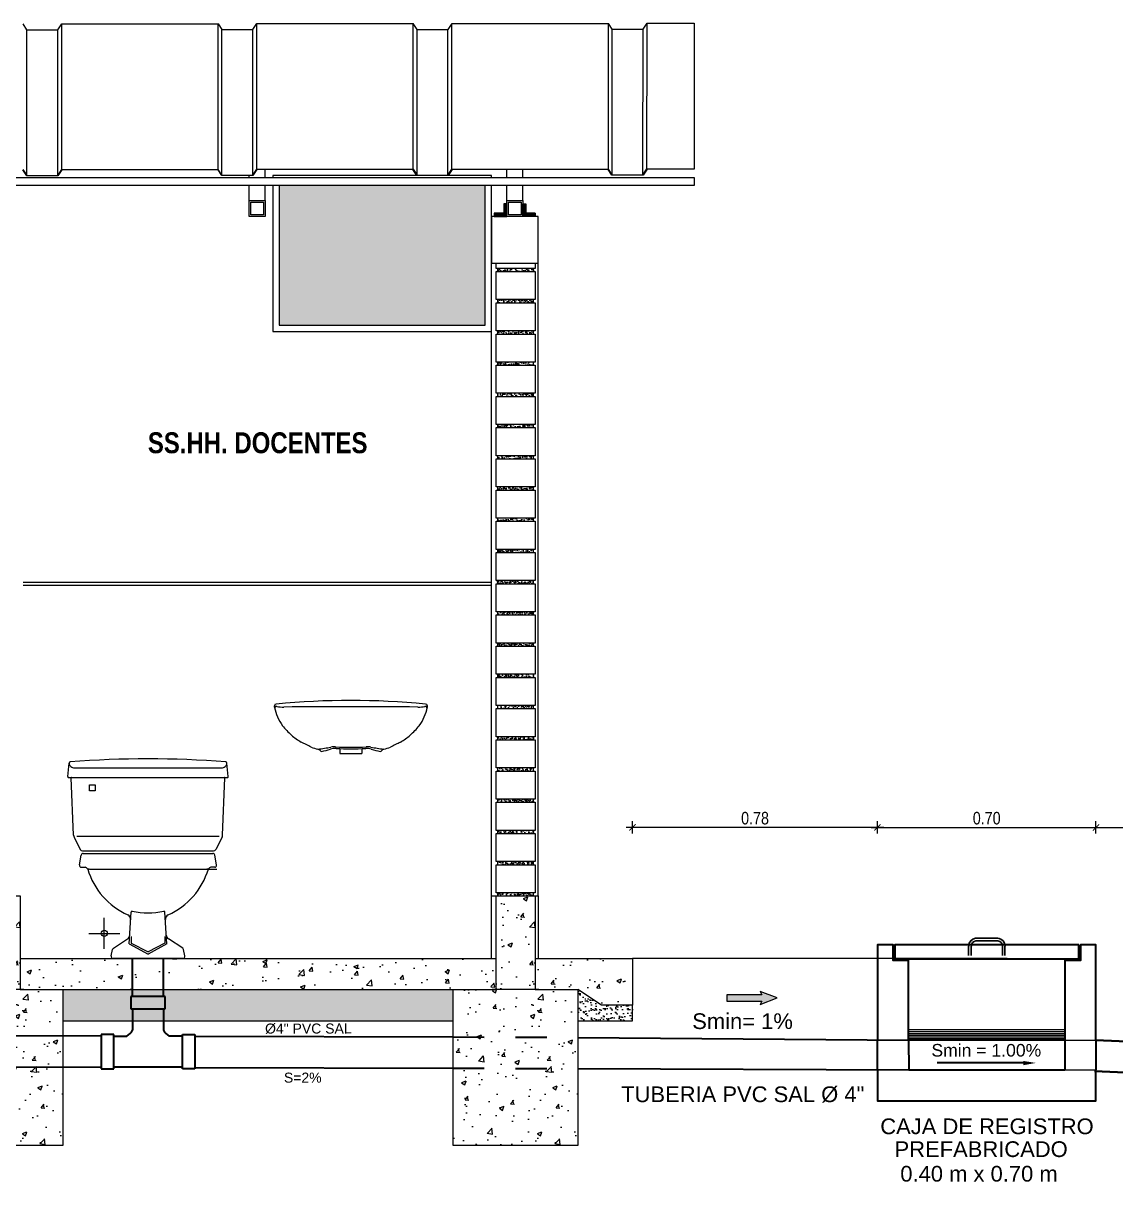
# Model space of a CAD drawing. Header units: metres. Extents: x 0 to 1843, y 1434 to 1492.
# Drawn here: x 1794.27 to 1797.77, y 1480.993 to 1484.705 of the extents above; entities that cross this region are included whole.
import ezdxf

# ---------------------------------------------------------------- set-up
doc = ezdxf.new("R2010")
doc.units = ezdxf.units.M
doc.header["$LTSCALE"] = 0.005
doc.linetypes.add('CONTINUA', pattern=[0])
doc.linetypes.add('TRAZO_Y_PUNTOX2', pattern=[50.8, 25.4, -12.7, 0, -12.7])
for name, color, linetype, lineweight in [('-Accesorios PVC', 88, 'Continuous', 20), ('-Acero techos', 252, 'Continuous', 13), ('-Achurado', 251, 'Continuous', 5), ('-Acotado', 251, 'Continuous', 5), ('-Corte', 7, 'Continuous', 35), ('-Ladrillo', 34, 'Continuous', 9), ('-Techo', 136, 'Continuous', 20), ('-Vista', 148, 'Continuous', 9), ('FIC-2ES_CONCRETO 210', 251, 'Continuous', 30), ('FIC-2ES_LINEA DESAGUE', 6, 'TRAZO_Y_PUNTOX2', 30), ('FIC-2ES_VEREDA', 253, 'Continuous', 5), ('sanitarios', 134, 'Continuous', 15), ('ventana', 152, 'Continuous', 20)]:
    doc.layers.add(name, color=color, linetype=linetype, lineweight=lineweight)
for name, color, linetype in [('A_50_CotasExter', 7, 'Continuous'), ('FIC-3IS_TEXTO', 7, 'Continuous'), ('PDF_Text', 7, 'Continuous')]:
    doc.layers.add(name, color=color, linetype=linetype)
doc.layers.add('PDF_Geometry', color=9, linetype='Continuous', true_color=0x808080)
doc.styles.add('-Arial Narrow', font='ARIALN.TTF')
doc.styles.add('ARIAL', font='arial.ttf')
doc.styles.add('PDF Arial-BoldMT', font='arial.ttf')
doc.dimstyles.new('Esc 1_20n', dxfattribs={"dimscale": 0.02, "dimtxt": 2, "dimasz": 1, "dimexe": 1, "dimexo": 1, "dimgap": 0.45, "dimtad": 1, "dimtoh": 1, "dimzin": 3, "dimdsep": 46, "dimtxsty": '-Arial Narrow', "dimblk": 'ARCHTICK', "dimcen": 1, "dimdle": 1, "dimclrd": 7, "dimclre": 7, "dimclrt": 7, "dimadec": 0, "dimazin": 0, "dimtfac": 1, "dimtix": 1, "dimtmove": 1, "dimatfit": 2, "dimldrblk": 'ARCHTICK', "dimfxl": 1, "dimfxlon": 1, "dimtolj": 2, "dimlwd": 5, "dimlwe": 5, "dimarcsym": 0})

# ---------------------------------------------------------------- blocks, each defined once
blk = doc.blocks.new('_ArchTick')
at = {"color": 0, "linetype": 'ByBlock', "const_width": 0.15}
blk.add_lwpolyline([(-0.5, -0.5), (0.5, 0.5)], dxfattribs=at)
blk = doc.blocks.new('*D220')
at = {"layer": 'A_50_CotasExter', "color": 7, "lineweight": 5, "ltscale": 0.005, "transparency": 16777216}
for p, q in [((1796.9868, 1482.1287), (1797.7269, 1482.1287)), ((1797.0068, 1482.1087), (1797.0068, 1482.1487)), ((1797.7069, 1482.1087), (1797.7069, 1482.1487))]:
    blk.add_line(p, q, dxfattribs=at)
at = {"layer": 'Defpoints', "color": 0, "ltscale": 0.005, "transparency": 16777216}
for p in [(1797.7069, 1482.1287), (1797.0068, 1481.7093), (1797.7069, 1481.6413)]:
    blk.add_point(p, dxfattribs=at)
at = {"layer": 'A_50_CotasExter', "color": 7, "lineweight": 5, "ltscale": 0.005, "transparency": 16777216, "xscale": 0.02, "yscale": 0.02, "zscale": 0.02, "rotation": 180}
blk.add_blockref('_ArchTick', (1797.0068, 1482.1287), dxfattribs=at)
at = {"layer": 'A_50_CotasExter', "color": 7, "lineweight": 5, "ltscale": 0.005, "transparency": 16777216, "xscale": 0.02, "yscale": 0.02, "zscale": 0.02}
blk.add_blockref('_ArchTick', (1797.7069, 1482.1287), dxfattribs=at)
at = {"layer": 'A_50_CotasExter', "color": 7, "ltscale": 0.005, "transparency": 16777216, "insert": (1797.3568, 1482.1581), "char_height": 0.04, "attachment_point": 5, "style": '-Arial Narrow'}
blk.add_mtext('\\A2;0.70', dxfattribs=at)
blk = doc.blocks.new('*D221')
at = {"layer": 'A_50_CotasExter', "color": 7, "lineweight": 5, "ltscale": 0.005, "transparency": 16777216}
for p, q in [((1797.6869, 1482.1287), (1798.5248, 1482.1287)), ((1797.7069, 1482.1087), (1797.7069, 1482.1487)), ((1798.5048, 1482.1087), (1798.5048, 1482.1487))]:
    blk.add_line(p, q, dxfattribs=at)
at = {"layer": 'Defpoints', "color": 0, "ltscale": 0.005, "transparency": 16777216}
for p in [(1798.5048, 1482.1287), (1797.7069, 1481.6413), (1798.5048, 1481.5395)]:
    blk.add_point(p, dxfattribs=at)
at = {"layer": 'A_50_CotasExter', "color": 7, "lineweight": 5, "ltscale": 0.005, "transparency": 16777216, "xscale": 0.02, "yscale": 0.02, "zscale": 0.02, "rotation": 180}
blk.add_blockref('_ArchTick', (1797.7069, 1482.1287), dxfattribs=at)
at = {"layer": 'A_50_CotasExter', "color": 7, "lineweight": 5, "ltscale": 0.005, "transparency": 16777216, "xscale": 0.02, "yscale": 0.02, "zscale": 0.02}
blk.add_blockref('_ArchTick', (1798.5048, 1482.1287), dxfattribs=at)
at = {"layer": 'A_50_CotasExter', "color": 7, "ltscale": 0.005, "transparency": 16777216, "insert": (1798.1058, 1482.1581), "char_height": 0.04, "attachment_point": 5, "style": '-Arial Narrow'}
blk.add_mtext('\\A2;0.80', dxfattribs=at)
blk = doc.blocks.new('Ladrillo de Canto')
at = {"layer": '-Achurado', "ltscale": 0.009}
h = blk.add_hatch(dxfattribs=at)
h.set_pattern_fill('AR-CONC', color=256, scale=0.0001)
h.paths.add_polyline_path([(0.0575, 0.01), (-0.0575, 0.01), (-0.0575, 0), (0.0575, 0)])
at = {"layer": '-Ladrillo', "lineweight": 5}
for p, q in [((-0.0625, 0.1), (0.0625, 0.1)), ((-0.0625, 0.01), (-0.0625, 0.1)), ((0.0625, 0.1), (0.0625, 0.01)), ((0.0625, 0.01), (-0.0625, 0.01))]:
    blk.add_line(p, q, dxfattribs=at)
blk.add_lwpolyline([(0.0575, 0.01), (-0.0575, 0.01), (-0.0575, 0), (0.0575, 0)], close=True, dxfattribs=at)
blk = doc.blocks.new('*U227')
at = {"layer": '-Acotado', "xscale": -1}
blk.add_blockref('Ladrillo de Canto', (0, -0.05), dxfattribs=at)
blk = doc.blocks.new('*U228')
at = {"layer": '-Acotado', "color": 0, "linetype": 'ByBlock', "lineweight": -2, "transparency": 16777216}
for p in [(0, 1.9), (0, 1.8)]:
    blk.add_blockref('*U227', p, dxfattribs=at)
at = {"layer": '-Acotado', "color": 0, "linetype": 'ByBlock', "lineweight": -2}
for p in [(0, 1.7), (0, 1.6), (0, 1.5), (0, 1.4), (0, 1.3), (0, 1.2), (0, 1.1), (0, 1), (0, 0.9), (0, 0.8), (0, 0.7), (0, 0.6), (0, 0.5), (0, 0.4), (0, 0.3), (0, 0.2), (0, 0.1), (0, 0)]:
    blk.add_blockref('*U227', p, dxfattribs=at)
blk = doc.blocks.new('*D277')
at = {"layer": 'A_50_CotasExter', "color": 7, "lineweight": 5, "ltscale": 0.005, "transparency": 16777216}
for p, q in [((1797.0268, 1482.1287), (1796.2021, 1482.1287)), ((1796.2221, 1482.1087), (1796.2221, 1482.1487)), ((1797.0068, 1482.1087), (1797.0068, 1482.1487))]:
    blk.add_line(p, q, dxfattribs=at)
at = {"layer": 'Defpoints', "color": 0, "ltscale": 0.005, "transparency": 16777216}
for p in [(1796.2221, 1482.1287), (1796.2221, 1481.7093), (1797.0068, 1481.7093)]:
    blk.add_point(p, dxfattribs=at)
at = {"layer": 'A_50_CotasExter', "color": 7, "lineweight": 5, "ltscale": 0.005, "transparency": 16777216, "xscale": 0.02, "yscale": 0.02, "zscale": 0.02, "rotation": 180}
blk.add_blockref('_ArchTick', (1796.2221, 1482.1287), dxfattribs=at)
at = {"layer": 'A_50_CotasExter', "color": 7, "lineweight": 5, "ltscale": 0.005, "transparency": 16777216, "xscale": 0.02, "yscale": 0.02, "zscale": 0.02}
blk.add_blockref('_ArchTick', (1797.0068, 1482.1287), dxfattribs=at)
at = {"layer": 'A_50_CotasExter', "color": 7, "ltscale": 0.005, "transparency": 16777216, "insert": (1796.6145, 1482.1581), "char_height": 0.04, "attachment_point": 5, "style": '-Arial Narrow'}
blk.add_mtext('\\A2;0.78', dxfattribs=at)

msp = doc.modelspace()

# ---------------------------------------------------------------- hatches: boundary and pattern name
at = {"layer": '-Accesorios PVC', "lineweight": 5}
h = msp.add_hatch(color=256, dxfattribs=at)
h.dxf.hatch_style = 1
h.paths.add_polyline_path([(1795.81917, 1484.08588), (1795.81917, 1484.12588), (1795.80917, 1484.12588), (1795.80917, 1484.09588), (1795.77917, 1484.09588), (1795.77917, 1484.08588)])
h = msp.add_hatch(color=256, dxfattribs=at)
h.dxf.hatch_style = 1
h.paths.add_polyline_path([(1795.87007, 1484.08588), (1795.87007, 1484.12588), (1795.88007, 1484.12588), (1795.88007, 1484.09588), (1795.91007, 1484.09588), (1795.91007, 1484.08588)])
at = {"layer": '-Acero techos', "lineweight": 5, "true_color": 0xadddf7}
h = msp.add_hatch(dxfattribs=at)
h.set_pattern_fill('AR-CONC', color=141, scale=0.0001)
h.set_pattern_definition([(50, (1688.003642, 1433.922426), (0.0182184669, -0.0015939086), [0.001905, -0.020955]), (355, (1688.003642, 1433.922426), (-0.003524342, 0.0191056845), [0.001524, -0.0167640584]), (100.451445, (1688.00516, 1433.922293), (0.0146941247, 0.0175117752), [0.001619001, -0.0178090245]), (46.1842, (1688.003642, 1433.927506), (0.027107904, -0.004204233), [0.0028575, -0.0314325]), (96.635558, (1688.0059, 1433.927155), (0.0237404134, 0.0247426125), [0.002428502, -0.026713561]), (351.18415, (1688.003642, 1433.927506), (0.0237404134, 0.0247426125), [0.002285997, -0.025145973]), (21, (1688.006182, 1433.926236), (0.0151614391, -0.0102265198), [0.001905, -0.020955]), (326, (1688.006182, 1433.926236), (0.0061802028, 0.0184187966), [0.001524, -0.016764]), (71.451445, (1688.007445, 1433.925384), (0.021341642, 0.008192277), [0.001619001, -0.0178089938]), (37.5, (1688.003642, 1433.922426), (0.00030886033, 0.0084555039), [0, -0.0165608, 0, -0.017018, 0, -0.0168275]), (7.5, (1688.003642, 1433.922426), (0.00668196625, 0.0100180575), [0, -0.0097028, 0, -0.0161798, 0, -0.0064135]), (327.5, (1687.9979776, 1433.922426), (0.0135590595, -0.0005728744), [0, -0.00635, 0, -0.019812, 0, -0.026289]), (317.5, (1687.995438, 1433.922426), (0.0148129181, 0.0025426491), [0, -0.008255, 0, -0.0131572, 0, -0.018669])])
h.paths.add_polyline_path([(1795.74962, 1483.73718), (1795.74962, 1484.18532), (1795.08962, 1484.18532), (1795.08962, 1483.73718)])
h.paths.add_polyline_path([(1793.43963, 1484.18532), (1793.43963, 1483.73718), (1794.09963, 1483.73718), (1794.09963, 1484.18532)])
h.paths.add_polyline_path([(1791.78962, 1484.18532), (1791.78962, 1483.73718), (1792.44962, 1483.73718), (1792.44962, 1484.18532)])
at = {"layer": '-Acero techos', "ltscale": 0.005, "true_color": 0x105689}
h = msp.add_hatch(color=146, dxfattribs=at)
h.dxf.hatch_style = 1
h.paths.add_polyline_path([(1796.63664, 1481.57235), (1796.52438, 1481.57235), (1796.52438, 1481.59247), (1796.63664, 1481.59247), (1796.63135, 1481.60306), (1796.68536, 1481.58294), (1796.63135, 1481.56176)])
at = {"layer": '-Achurado', "lineweight": 5, "ltscale": 0.009}
h = msp.add_hatch(dxfattribs=at)
h.set_pattern_fill('AR-CONC', color=256, scale=0.0001)
h.set_pattern_definition([(50, (1795.84712, 1483.909298), (0.0182185, -0.001594), [0.001905, -0.020955]), (355, (1795.84712, 1483.909298), (-0.0035243, 0.0191057), [0.001524, -0.016764]), (100.45, (1795.848638, 1483.909165), (0.014694, 0.017512), [0.001619, -0.017809]), (46.184, (1795.84712, 1483.914378), (0.027108, -0.004204), [0.0028575, -0.0314325]), (96.636, (1795.849379, 1483.914027), (0.02374, 0.024743), [0.0024285, -0.0267136]), (351.184, (1795.84712, 1483.914378), (0.02374, 0.024743), [0.002286, -0.025146]), (21, (1795.84966, 1483.913108), (0.0151614, -0.0102265), [0.001905, -0.020955]), (326, (1795.84966, 1483.913108), (0.00618, 0.018419), [0.001524, -0.016764]), (71.45, (1795.850923, 1483.912255), (0.0213416, 0.0081923), [0.001619, -0.017809]), (37.5, (1795.8471196, 1483.9092977), (0.00030886, 0.0084555), [0, -0.0165608, 0, -0.017018, 0, -0.0168275]), (7.5, (1795.84712, 1483.909298), (0.006682, 0.010018), [0, -0.0097028, 0, -0.0161798, 0, -0.0064135]), (327.5, (1795.8414554, 1483.9092977), (0.01355906, -0.0005729), [0, -0.00635, 0, -0.019812, 0, -0.026289]), (317.5, (1795.838915, 1483.909298), (0.014813, 0.0025426), [0, -0.008255, 0, -0.0131572, 0, -0.018669])])
h.paths.add_polyline_path([(1795.90462, 1483.9193), (1795.78962, 1483.9193), (1795.78962, 1483.9093), (1795.90462, 1483.9093)])
at = {"layer": '-Achurado', "lineweight": 5}
h = msp.add_hatch(dxfattribs=at)
h.set_pattern_fill('AR-SAND', color=256, scale=0.0005)
h.set_pattern_definition([(37.5, (1670.445897, 1413.18279), (-0.0008000156, 0.024470662), [0, -0.019304, 0, -0.02159, 0, -0.0206375]), (7.5, (1670.445897, 1413.18279), (0.022476164, 0.035841255), [0, -0.010414, 0, -0.017399, 0, -0.0066675]), (327.5, (1670.430276, 1413.18279), (0.0395496185, 7.18592e-05), [0, -0.00635, 0, -0.02286, 0, -0.029845]), (317.5, (1670.430276, 1413.18279), (0.038177823, 0.011146466), [0, -0.003175, 0, -0.014986, 0, -0.017145])])
h.paths.add_polyline_path([(1795.64712, 1481.5093), (1795.64712, 1481.6093), (1794.39712, 1481.6093), (1794.39712, 1481.5093)])
h = msp.add_hatch(dxfattribs=at)
h.set_pattern_fill('AR-SAND', color=256, scale=0.0005)
h.set_pattern_definition([(37.5, (1665.482787, 1413.18279), (-0.0008000156, 0.024470662), [0, -0.019304, 0, -0.02159, 0, -0.0206375]), (7.5, (1665.482787, 1413.18279), (0.022476164, 0.035841255), [0, -0.010414, 0, -0.017399, 0, -0.0066675]), (327.5, (1665.467166, 1413.18279), (0.0395496185, 7.18592e-05), [0, -0.00635, 0, -0.02286, 0, -0.029845]), (317.5, (1665.467166, 1413.18279), (0.038177823, 0.011146466), [0, -0.003175, 0, -0.014986, 0, -0.017145])])
h.paths.add_polyline_path([(1796.04712, 1481.5093), (1796.04712, 1481.6093), (1796.12212, 1481.5593), (1796.22212, 1481.5593), (1796.22212, 1481.5093)])
at = {"lineweight": 5, "true_color": 0x636466}
h = msp.add_hatch(dxfattribs=at)
h.set_pattern_fill('AR-CONC', color=251, scale=0.0008)
h.set_pattern_definition([(50, (546.30579, 982.43704), (0.145747735, -0.012751268), [0.01524, -0.16764]), (355, (546.3058, 982.43704), (-0.028194737, 0.152845476), [0.012192, -0.134112467]), (100.451445, (546.31794, 982.43598), (0.117552998, 0.140094202), [0.012952007, -0.142472196]), (46.1842, (546.3058, 982.47768), (0.216863233, -0.033633862), [0.02286, -0.25146]), (96.635558, (546.32387, 982.47488), (0.189923307, 0.1979409), [0.01942802, -0.213708487]), (351.184151, (546.3058, 982.47768), (0.189923307, 0.1979409), [0.018287974, -0.201167786]), (21, (546.32611, 982.46752), (0.121291513, -0.081812159), [0.01524, -0.16764]), (326, (546.32611, 982.46752), (0.049441623, 0.147350373), [0.012192, -0.134112]), (71.451445, (546.33622, 982.4607), (0.170733135, 0.065538215), [0.012952007, -0.14247195]), (37.5, (546.305793, 982.43704), (0.0024708826, 0.067644031), [0, -0.1324864, 0, -0.136144, 0, -0.13462]), (7.5, (546.30579, 982.43704), (0.05345573, 0.08014446), [0, -0.0776224, 0, -0.1294384, 0, -0.051308]), (327.5, (546.26048, 982.43704), (0.1084724761, -0.0045829952), [0, -0.0508, 0, -0.158496, 0, -0.210312]), (317.5, (546.24016, 982.43704), (0.118503345, 0.020341193), [0, -0.06604, 0, -0.1052576, 0, -0.149352])])
h.paths.add_polyline_path([(1794.25963, 1481.9093), (1794.25963, 1481.6093), (1794.39593, 1481.6093), (1794.39593, 1481.1093), (1793.99712, 1481.1093), (1793.99712, 1481.6093), (1794.13463, 1481.6093), (1794.13463, 1481.9093)])
h = msp.add_hatch(dxfattribs=at)
h.set_pattern_fill('AR-CONC', color=251, scale=0.0008)
h.set_pattern_definition([(50, (547.95579, 982.43704), (0.145747735, -0.012751268), [0.01524, -0.16764]), (355, (547.95579, 982.43704), (-0.028194737, 0.152845476), [0.012192, -0.134112467]), (100.451445, (547.96793, 982.43598), (0.117552998, 0.140094202), [0.012952007, -0.142472196]), (46.1842, (547.95579, 982.47768), (0.216863233, -0.033633862), [0.02286, -0.25146]), (96.635558, (547.97386, 982.47488), (0.189923307, 0.1979409), [0.01942802, -0.213708487]), (351.184151, (547.95579, 982.47768), (0.189923307, 0.1979409), [0.018287974, -0.201167786]), (21, (547.97611, 982.46752), (0.121291513, -0.081812159), [0.01524, -0.16764]), (326, (547.9761, 982.46752), (0.049441623, 0.147350373), [0.012192, -0.134112]), (71.451445, (547.98621, 982.4607), (0.170733135, 0.065538215), [0.012952007, -0.14247195]), (37.5, (547.955786, 982.43704), (0.0024708826, 0.067644031), [0, -0.1324864, 0, -0.136144, 0, -0.13462]), (7.5, (547.955786, 982.43704), (0.05345573, 0.08014446), [0, -0.0776224, 0, -0.1294384, 0, -0.051308]), (327.5, (547.91047, 982.43704), (0.1084724761, -0.0045829952), [0, -0.0508, 0, -0.158496, 0, -0.210312]), (317.5, (547.89015, 982.43704), (0.118503345, 0.020341193), [0, -0.06604, 0, -0.1052576, 0, -0.149352])])
h.paths.add_polyline_path([(1795.90962, 1481.9093), (1795.90962, 1481.6093), (1796.04593, 1481.6093), (1796.04593, 1481.1093), (1795.64712, 1481.1093), (1795.64712, 1481.6093), (1795.78462, 1481.6093), (1795.78462, 1481.9093)])
h = msp.add_hatch(dxfattribs=at)
h.set_pattern_fill('AR-CONC', color=251, scale=0.0008)
h.set_pattern_definition([(50, (1670.4459, 1413.18279), (0.14574774, -0.01275127), [0.01524, -0.16764]), (355, (1670.4459, 1413.18279), (-0.02819474, 0.15284548), [0.012192, -0.13411247]), (100.45144, (1670.45804, 1413.18173), (0.117553, 0.1400942), [0.012952, -0.1424722]), (46.1842, (1670.4459, 1413.22343), (0.21686323, -0.03363386), [0.02286, -0.25146]), (96.63556, (1670.46397, 1413.22063), (0.1899233, 0.1979409), [0.01942802, -0.2137085]), (351.18415, (1670.4459, 1413.22343), (0.1899233, 0.1979409), [0.01828797, -0.2011678]), (21, (1670.46622, 1413.21327), (0.12129151, -0.08181216), [0.01524, -0.16764]), (326, (1670.46622, 1413.21327), (0.04944162, 0.14735037), [0.012192, -0.134112]), (71.45144, (1670.47632, 1413.20645), (0.17073314, 0.06553822), [0.012952, -0.14247195]), (37.5, (1670.445897, 1413.18279), (0.002470883, 0.067644031), [0, -0.1324864, 0, -0.136144, 0, -0.13462]), (7.5, (1670.4459, 1413.18279), (0.05345573, 0.08014446), [0, -0.0776224, 0, -0.1294384, 0, -0.051308]), (327.5, (1670.400584, 1413.18279), (0.108472476, -0.004582995), [0, -0.0508, 0, -0.158496, 0, -0.210312]), (317.5, (1670.38026, 1413.18279), (0.118503345, 0.02034119), [0, -0.06604, 0, -0.1052576, 0, -0.149352])])
h.paths.add_polyline_path([(1795.78462, 1481.6093), (1795.78462, 1481.7093), (1794.25963, 1481.7093), (1794.25963, 1481.6093)])
h = msp.add_hatch(dxfattribs=at)
h.set_pattern_fill('AR-CONC', color=251, scale=0.0008)
h.set_pattern_definition([(50, (580.33433, 986.01523), (0.145747735, -0.012751268), [0.01524, -0.16764]), (355, (580.33433, 986.01523), (-0.028194737, 0.152845476), [0.012192, -0.134112467]), (100.451445, (580.34647, 986.01416), (0.117552998, 0.140094202), [0.012952007, -0.142472196]), (46.1842, (580.33433, 986.05587), (0.216863233, -0.033633862), [0.02286, -0.25146]), (96.635558, (580.3524, 986.05306), (0.189923307, 0.1979409), [0.01942802, -0.213708487]), (351.184151, (580.33433, 986.05587), (0.189923307, 0.1979409), [0.018287974, -0.201167786]), (21, (580.35465, 986.0457), (0.121291513, -0.081812159), [0.01524, -0.16764]), (326, (580.35465, 986.0457), (0.049441623, 0.147350373), [0.012192, -0.134112]), (71.451445, (580.36476, 986.03889), (0.170733135, 0.065538215), [0.012952007, -0.14247195]), (37.5, (580.33433, 986.015225), (0.0024708826, 0.067644031), [0, -0.1324864, 0, -0.136144, 0, -0.13462]), (7.5, (580.33433, 986.015225), (0.05345573, 0.08014446), [0, -0.0776224, 0, -0.1294384, 0, -0.051308]), (327.5, (580.289016, 986.015225), (0.1084724761, -0.0045829952), [0, -0.0508, 0, -0.158496, 0, -0.210312]), (317.5, (580.2687, 986.015225), (0.118503345, 0.020341193), [0, -0.06604, 0, -0.1052576, 0, -0.149352])])
h.paths.add_polyline_path([(1795.90962, 1481.7093), (1796.22212, 1481.7093), (1796.22212, 1481.5593), (1796.12212, 1481.5593), (1796.04712, 1481.6093), (1795.90962, 1481.6093)])

# ---------------------------------------------------------------- linework, layer by layer
at = {"layer": '-Accesorios PVC', "lineweight": 5}
for p, q in [((1795.77917, 1484.09588), (1795.80917, 1484.09588)), ((1795.91007, 1484.09588), (1795.88007, 1484.09588))]:
    msp.add_line(p, q, dxfattribs=at)
at = {"layer": '-Acero techos', "color": 146, "lineweight": 5, "ltscale": 0.009, "true_color": 0x105689}
for p, q in [((1795.04507, 1484.21072), (1795.04507, 1484.23645)), ((1795.81917, 1484.21072), (1795.81917, 1484.23607)), ((1795.87007, 1484.21072), (1795.87007, 1484.23605)), ((1794.99417, 1484.21072), (1794.99417, 1484.21747)), ((1794.99417, 1484.13668), (1794.99417, 1484.18532)), ((1795.04507, 1484.13668), (1795.04507, 1484.18532)), ((1795.81917, 1484.13668), (1795.81917, 1484.18532)), ((1795.87007, 1484.13668), (1795.87007, 1484.18532))]:
    msp.add_line(p, q, dxfattribs=at)
for points in [[(1790.31963, 1484.21072), (1796.41961, 1484.21072), (1796.41961, 1484.18532), (1790.31963, 1484.18532)], [(1794.99917, 1484.09088), (1794.99917, 1484.13168), (1795.04007, 1484.13168), (1795.04007, 1484.09088)], [(1795.82417, 1484.09088), (1795.82417, 1484.13168), (1795.86507, 1484.13168), (1795.86507, 1484.09088)]]:
    msp.add_lwpolyline(points, close=True, dxfattribs=at)
for points in [[(1795.04507, 1484.08588), (1794.99417, 1484.08588), (1794.99417, 1484.13668), (1795.04507, 1484.13668), (1795.04507, 1484.08588)], [(1795.87007, 1484.08588), (1795.81917, 1484.08588), (1795.81917, 1484.13668), (1795.87007, 1484.13668), (1795.87007, 1484.08588)]]:
    msp.add_lwpolyline(points, dxfattribs=at)
at = {"layer": '-Acero techos', "color": 148, "ltscale": 0.005, "true_color": 0x09314e}
msp.add_lwpolyline([(1796.63664, 1481.57235), (1796.63135, 1481.56176), (1796.68536, 1481.58294), (1796.63135, 1481.60306), (1796.63664, 1481.59247), (1796.52438, 1481.59247), (1796.52438, 1481.57235)], close=True, dxfattribs=at)
at = {"layer": '-Achurado', "lineweight": 5}
msp.add_line((1794.39712, 1481.5093), (1795.64712, 1481.5093), dxfattribs=at)
msp.add_lwpolyline([(1796.04712, 1481.5093), (1796.22212, 1481.5093), (1796.22212, 1481.5593)], dxfattribs=at)
at = {"layer": '-Acotado', "lineweight": 5}
for points in [[(1795.81917, 1484.08588), (1795.81917, 1484.12588), (1795.80917, 1484.12588), (1795.80917, 1484.09588), (1795.77917, 1484.09588), (1795.77917, 1484.08588), (1795.81917, 1484.08588)], [(1795.87007, 1484.08588), (1795.87007, 1484.12588), (1795.88007, 1484.12588), (1795.88007, 1484.09588), (1795.91007, 1484.09588), (1795.91007, 1484.08588), (1795.87007, 1484.08588)]]:
    msp.add_lwpolyline(points, dxfattribs=at)
at = {"layer": '-Corte', "lineweight": 5, "ltscale": 0.009}
for p, q in [((1794.25963, 1481.7093), (1795.78462, 1481.7093)), ((1794.27212, 1481.6093), (1794.12212, 1481.6093)), ((1794.39712, 1481.6093), (1795.64712, 1481.6093)), ((1795.92212, 1481.6093), (1795.77212, 1481.6093))]:
    msp.add_line(p, q, dxfattribs=at)
for points in [[(1794.39712, 1481.1093), (1793.99712, 1481.1093), (1793.99712, 1481.6093), (1794.13463, 1481.6093), (1794.13463, 1481.9093), (1794.25963, 1481.9093), (1794.25963, 1481.6093), (1794.39712, 1481.6093), (1794.39712, 1481.1093)], [(1796.04712, 1481.1093), (1795.64712, 1481.1093), (1795.64712, 1481.6093), (1795.78462, 1481.6093), (1795.78462, 1481.9093), (1795.90962, 1481.9093), (1795.90962, 1481.6093), (1796.04712, 1481.6093), (1796.04712, 1481.1093)], [(1795.90962, 1481.7093), (1796.22212, 1481.7093), (1796.22212, 1481.5593), (1796.12212, 1481.5593), (1796.04712, 1481.6093)]]:
    msp.add_lwpolyline(points, dxfattribs=at)
at = {"layer": '-Ladrillo', "lineweight": 5}
msp.add_lwpolyline([(1795.90962, 1483.93588), (1795.90962, 1483.9193), (1795.78462, 1483.9193), (1795.78462, 1483.93588)], dxfattribs=at)
msp.add_lwpolyline([(1795.90462, 1483.9193), (1795.78962, 1483.9193), (1795.78962, 1483.9093), (1795.90462, 1483.9093)], close=True, dxfattribs=at)
at = {"layer": '-Techo', "lineweight": 5}
for p, q in [((1794.28187, 1484.68415), (1794.26909, 1484.70316)), ((1794.28139, 1484.21741), (1794.28161, 1484.68453)), ((1794.28187, 1484.68415), (1794.3808, 1484.68411)), ((1794.38032, 1484.21736), (1794.38055, 1484.68411)), ((1794.3808, 1484.68411), (1794.3936, 1484.7031)), ((1794.39312, 1484.23636), (1794.39335, 1484.70272)), ((1794.3936, 1484.7031), (1794.89508, 1484.70286)), ((1794.8946, 1484.23612), (1794.89482, 1484.70286)), ((1794.90691, 1484.68526), (1794.89508, 1484.70286)), ((1794.90643, 1484.21851), (1794.90666, 1484.68563)), ((1794.90691, 1484.68526), (1795.00585, 1484.68521)), ((1795.00537, 1484.21847), (1795.00559, 1484.68521)), ((1795.00585, 1484.68521), (1795.01865, 1484.7042)), ((1795.01817, 1484.23746), (1795.01839, 1484.70382)), ((1795.01865, 1484.7042), (1795.51918, 1484.70396)), ((1795.5187, 1484.23722), (1795.51892, 1484.70396)), ((1795.53196, 1484.68496), (1795.51918, 1484.70396)), ((1795.53148, 1484.21821), (1795.5317, 1484.68533)), ((1795.53196, 1484.68496), (1795.63089, 1484.68491)), ((1795.63041, 1484.21817), (1795.63064, 1484.68491)), ((1795.63089, 1484.68491), (1795.64369, 1484.7039)), ((1795.64321, 1484.23716), (1795.64344, 1484.70352)), ((1795.64369, 1484.7039), (1796.14517, 1484.70366)), ((1796.14469, 1484.23692), (1796.14491, 1484.70366)), ((1796.157, 1484.68606), (1796.14517, 1484.70366)), ((1796.15652, 1484.21932), (1796.15675, 1484.68644)), ((1796.157, 1484.68606), (1796.25594, 1484.68601)), ((1796.25546, 1484.21927), (1796.25568, 1484.68601)), ((1796.25594, 1484.68601), (1796.26874, 1484.705)), ((1796.26826, 1484.23826), (1796.26848, 1484.70463)), ((1796.26874, 1484.705), (1796.41961, 1484.70493)), ((1796.41961, 1484.70493), (1796.41961, 1484.23719)), ((1794.28086, 1484.21641), (1794.26808, 1484.23542)), ((1794.26861, 1484.23642), (1794.28139, 1484.21741)), ((1794.38032, 1484.21736), (1794.39312, 1484.23636)), ((1794.39365, 1484.23536), (1794.38086, 1484.21636)), ((1794.39312, 1484.23636), (1794.8946, 1484.23612)), ((1794.89407, 1484.23512), (1794.39365, 1484.23536)), ((1794.9059, 1484.21751), (1794.89407, 1484.23512)), ((1794.90643, 1484.21851), (1794.8946, 1484.23612)), ((1795.00537, 1484.21847), (1795.01817, 1484.23746)), ((1795.0187, 1484.23646), (1795.0059, 1484.21747)), ((1795.01817, 1484.23746), (1795.5187, 1484.23722)), ((1795.51817, 1484.23622), (1795.0187, 1484.23646)), ((1795.53095, 1484.21721), (1795.51817, 1484.23622)), ((1795.5187, 1484.23722), (1795.53148, 1484.21821)), ((1795.63041, 1484.21817), (1795.64321, 1484.23716)), ((1795.64374, 1484.23616), (1795.63095, 1484.21716)), ((1795.64321, 1484.23716), (1796.14469, 1484.23692)), ((1796.14416, 1484.23592), (1795.64374, 1484.23616)), ((1796.15599, 1484.21832), (1796.14416, 1484.23592)), ((1796.15652, 1484.21932), (1796.14469, 1484.23692)), ((1796.25546, 1484.21927), (1796.26826, 1484.23826)), ((1796.26879, 1484.23726), (1796.25599, 1484.21827)), ((1796.26826, 1484.23826), (1796.41961, 1484.23819)), ((1796.41961, 1484.23719), (1796.26879, 1484.23726)), ((1794.38086, 1484.21636), (1794.28086, 1484.21641)), ((1794.28139, 1484.21741), (1794.38032, 1484.21736)), ((1795.0059, 1484.21747), (1794.9059, 1484.21751)), ((1794.90643, 1484.21851), (1795.00537, 1484.21847)), ((1795.63095, 1484.21716), (1795.53095, 1484.21721)), ((1795.53148, 1484.21821), (1795.63041, 1484.21817)), ((1796.25599, 1484.21827), (1796.15599, 1484.21832)), ((1796.15652, 1484.21932), (1796.25546, 1484.21927))]:
    msp.add_line(p, q, dxfattribs=at)
at = {"layer": '-Vista', "lineweight": 5}
for p, q in [((1795.91962, 1481.9093), (1795.91962, 1483.93588)), ((1795.76962, 1481.9093), (1795.76962, 1483.71718))]:
    msp.add_line(p, q, dxfattribs=at)
for points in [[(1795.76962, 1481.7093), (1795.76962, 1481.9093), (1795.78462, 1481.9093)], [(1795.90962, 1481.9093), (1795.91962, 1481.9093), (1795.91962, 1481.7093)]]:
    msp.add_lwpolyline(points, dxfattribs=at)
at = {"lineweight": 5}
for p, q in [((1794.26963, 1482.9143), (1795.76962, 1482.9143)), ((1794.26963, 1482.9043), (1795.76962, 1482.9043))]:
    msp.add_line(p, q, dxfattribs=at)
at = {"layer": 'FIC-2ES_CONCRETO 210', "lineweight": 5, "ltscale": 0.025}
msp.add_lwpolyline([(1795.76962, 1483.93588), (1795.91962, 1483.93588), (1795.91962, 1484.08588), (1795.76962, 1484.08588)], close=True, dxfattribs=at)
at = {"layer": 'FIC-2ES_LINEA DESAGUE', "color": 175, "linetype": 'CONTINUA', "lineweight": 30, "ltscale": 0.5, "true_color": 0x4554a5}
for p, q in [((1794.72474, 1481.5871), (1794.6145, 1481.5871)), ((1794.6145, 1481.5871), (1794.6145, 1481.54742)), ((1794.72474, 1481.54742), (1794.72474, 1481.5871)), ((1794.61962, 1481.54742), (1794.61962, 1481.48742)), ((1794.61962, 1481.54742), (1794.61962, 1481.47872)), ((1794.71962, 1481.54742), (1794.71962, 1481.47872)), ((1794.71962, 1481.54742), (1794.71962, 1481.48742)), ((1794.51994, 1481.46554), (1794.51994, 1481.3553)), ((1794.55962, 1481.46554), (1794.51994, 1481.46554)), ((1794.55962, 1481.3553), (1794.55962, 1481.46554)), ((1794.55962, 1481.46042), (1794.60199, 1481.46042)), ((1794.77962, 1481.46042), (1794.73725, 1481.46042)), ((1794.77962, 1481.46554), (1794.8193, 1481.46554)), ((1794.77962, 1481.3553), (1794.77962, 1481.46554)), ((1794.8193, 1481.46554), (1794.8193, 1481.3553)), ((1794.51994, 1481.3553), (1794.55962, 1481.3553)), ((1794.8193, 1481.3553), (1794.77962, 1481.3553))]:
    msp.add_line(p, q, dxfattribs=at)
at = {"layer": 'FIC-2ES_LINEA DESAGUE', "color": 175, "lineweight": 30, "ltscale": 0.5, "true_color": 0x4554a5}
for p, q in [((1797.00682, 1481.35204), (1797.00682, 1481.44736)), ((1797.10638, 1481.44736), (1797.10744, 1481.35204)), ((1797.60732, 1481.44736), (1797.60732, 1481.35204)), ((1797.70687, 1481.44736), (1797.70687, 1481.35204))]:
    msp.add_line(p, q, dxfattribs=at)
at = {"layer": 'FIC-2ES_LINEA DESAGUE', "color": 175, "linetype": 'CONTINUA', "lineweight": 30, "ltscale": 0.5, "true_color": 0x4554a5}
for points in [[(1794.61962, 1481.5871), (1794.61962, 1481.7093)], [(1794.71962, 1481.5871), (1794.71962, 1481.7093)], [(1794.6145, 1481.54742), (1794.72474, 1481.54742)], [(1793.21931, 1481.46486), (1794.51994, 1481.46089)], [(1794.8193, 1481.45998), (1795.64712, 1481.45746)], [(1796.04712, 1481.45624), (1797.10638, 1481.44736)], [(1797.47388, 1481.37428), (1797.19852, 1481.37428)], [(1793.21931, 1481.36486), (1794.51994, 1481.36089)], [(1794.77962, 1481.36042), (1794.55962, 1481.36042)], [(1794.8193, 1481.35998), (1795.64712, 1481.35746)], [(1796.04712, 1481.35624), (1797.10744, 1481.35204)]]:
    msp.add_lwpolyline(points, dxfattribs=at)
at = {"layer": 'FIC-2ES_LINEA DESAGUE', "color": 175, "lineweight": 30, "ltscale": 0.5, "true_color": 0x4554a5}
for points in [[(1795.64712, 1481.45746), (1796.04712, 1481.45624)], [(1795.64712, 1481.35746), (1796.04712, 1481.35624)]]:
    msp.add_lwpolyline(points, dxfattribs=at)
at = {"layer": 'FIC-2ES_LINEA DESAGUE', "color": 175, "linetype": 'CONTINUA', "lineweight": 30, "ltscale": 0.5, "true_color": 0x4554a5}
for centre, start, end in [((1794.58193, 1481.49739), 298.48213, 333.64616), ((1794.75731, 1481.49739), 206.35384, 241.51787)]:
    msp.add_arc(centre, 0.04206, start, end, dxfattribs=at)
msp.add_solid([(1797.47388, 1481.38064), (1797.51412, 1481.37428), (1797.47388, 1481.36687)], dxfattribs=at)
at = {"layer": 'FIC-2ES_VEREDA', "lineweight": 5}
for p, q in [((1795.81917, 1484.08588), (1795.81917, 1484.12588)), ((1795.87007, 1484.08588), (1795.87007, 1484.12588))]:
    msp.add_line(p, q, dxfattribs=at)
at = {"layer": 'PDF_Geometry', "color": 251, "lineweight": 30, "true_color": 0x545454}
for points in [[(1797.10638, 1481.44736), (1797.10638, 1481.70259), (1797.0566, 1481.70259), (1797.0566, 1481.75237), (1797.00682, 1481.75237), (1797.00682, 1481.44736)], [(1797.70687, 1481.64129), (1797.70687, 1481.75237), (1797.65709, 1481.75237), (1797.65709, 1481.70259), (1797.60732, 1481.70259), (1797.60732, 1481.44736)], [(1797.70687, 1481.44736), (1797.70687, 1481.64129)], [(1797.00682, 1481.35204), (1797.00682, 1481.25249), (1797.10638, 1481.25249), (1797.60732, 1481.25249), (1797.70687, 1481.25249), (1797.70687, 1481.35204)], [(1797.10744, 1481.35204), (1797.60732, 1481.35204)]]:
    msp.add_lwpolyline(points, dxfattribs=at)
msp.add_lwpolyline([(1797.6518, 1481.75237), (1797.0619, 1481.75237), (1797.0619, 1481.70789), (1797.6518, 1481.70789)], close=True, dxfattribs=at)
at = {"layer": 'PDF_Geometry', "color": 163, "lineweight": 25, "true_color": 0x6e8add}
for points in [[(1797.29807, 1481.71848), (1797.29807, 1481.74813)], [(1797.30654, 1481.71848), (1797.30654, 1481.74813)], [(1797.32137, 1481.76508), (1797.39233, 1481.76508)], [(1797.40715, 1481.74813), (1797.40715, 1481.71848)], [(1797.41457, 1481.74813), (1797.41457, 1481.71848)]]:
    msp.add_lwpolyline(points, dxfattribs=at)
msp.add_lwpolyline([(1797.29913, 1481.74871, -0.3850832), (1797.32137, 1481.77355), (1797.39233, 1481.77355)], format="xyb", dxfattribs=at)
at = {"layer": 'PDF_Geometry', "color": 34, "lineweight": 5, "true_color": 0x954a00}
msp.add_lwpolyline([(1797.42203, 1481.7093), (1796.22212, 1481.7093)], dxfattribs=at)
at = {"layer": 'PDF_Geometry', "lineweight": 5}
for points in [[(1797.60732, 1481.48019), (1797.10638, 1481.48019)], [(1797.60732, 1481.47383), (1797.10638, 1481.47383)], [(1797.60732, 1481.46748), (1797.10638, 1481.46748)], [(1797.60732, 1481.46218), (1797.10638, 1481.46218)], [(1797.60732, 1481.45689), (1797.10638, 1481.45689)], [(1797.60732, 1481.45159), (1797.10638, 1481.45159)]]:
    msp.add_lwpolyline(points, dxfattribs=at)
at = {"layer": 'PDF_Geometry', "color": 164, "lineweight": 9, "true_color": 0x002595}
for points in [[(1797.00682, 1481.44736), (1797.10638, 1481.44736)], [(1797.60732, 1481.44736), (1797.70687, 1481.44736)], [(1797.00682, 1481.35204), (1797.10638, 1481.35204)], [(1797.60732, 1481.35204), (1797.70687, 1481.35204)]]:
    msp.add_lwpolyline(points, dxfattribs=at)
at = {"layer": 'PDF_Geometry', "lineweight": 25}
msp.add_lwpolyline([(1797.60732, 1481.44736), (1797.10638, 1481.44736)], dxfattribs=at)
at = {"layer": 'PDF_Geometry', "color": 164, "lineweight": 35, "true_color": 0x002595}
for points in [[(1797.70687, 1481.44736), (1799.1778, 1481.38371)], [(1797.70255, 1481.34745), (1799.17347, 1481.2838)]]:
    msp.add_lwpolyline(points, dxfattribs=at)
at = {"layer": 'PDF_Geometry', "color": 163, "lineweight": 25, "true_color": 0x6e8add}
for centre, radius, start, end in [((1797.32402, 1481.74866), 0.01642, 96.90426, 179.89019), ((1797.39074, 1481.74866), 0.01642, 0.10981, 83.09574), ((1797.39074, 1481.74866), 0.02489, 0.10971, 84.35314)]:
    msp.add_arc(centre, radius, start, end, dxfattribs=at)
for points in [[(1797.29913, 1481.74868), (1797.29913, 1481.74867), (1797.29913, 1481.74867), (1797.29913, 1481.74866)], [(1797.41563, 1481.74866), (1797.41563, 1481.74867), (1797.41563, 1481.74867), (1797.41563, 1481.74868)]]:
    msp.add_open_spline(points, degree=3, dxfattribs=at)
at = {"layer": 'sanitarios', "lineweight": 5}
for p, q in [((1795.07462, 1482.5143), (1795.07462, 1482.51799)), ((1795.56462, 1482.5143), (1795.56462, 1482.51799)), ((1795.28462, 1482.3803), (1795.28462, 1482.3653)), ((1795.35462, 1482.3803), (1795.35462, 1482.3653)), ((1795.28462, 1482.3653), (1795.35462, 1482.3653)), ((1794.41245, 1482.2916), (1794.41678, 1482.33497)), ((1794.43246, 1482.3193), (1794.90678, 1482.3193)), ((1794.92679, 1482.2916), (1794.92245, 1482.33497)), ((1794.41543, 1482.2883), (1794.9238, 1482.2883)), ((1794.43098, 1482.1035), (1794.42316, 1482.28726)), ((1794.48162, 1482.2463), (1794.48162, 1482.2648)), ((1794.48162, 1482.2648), (1794.50012, 1482.2648)), ((1794.50012, 1482.2648), (1794.50012, 1482.2463)), ((1794.90825, 1482.1035), (1794.91607, 1482.28726)), ((1794.50012, 1482.2463), (1794.48162, 1482.2463)), ((1794.43255, 1482.09743), (1794.45241, 1482.05772)), ((1794.44147, 1482.1003), (1794.89777, 1482.1003)), ((1794.90668, 1482.09743), (1794.88683, 1482.05772)), ((1794.45956, 1482.0533), (1794.87967, 1482.0533)), ((1794.46227, 1482.0453), (1794.87696, 1482.0453)), ((1794.44971, 1482.00837), (1794.45538, 1482.03955)), ((1794.88952, 1482.00837), (1794.88385, 1482.03955)), ((1794.45562, 1482.0013), (1794.46787, 1482.0013)), ((1794.48241, 1481.9953), (1794.88962, 1481.9953)), ((1794.88362, 1482.0013), (1794.87137, 1482.0013)), ((1794.60938, 1481.7553), (1794.61539, 1481.85745)), ((1794.72985, 1481.7553), (1794.72384, 1481.85745)), ((1794.52962, 1481.7393), (1794.52962, 1481.8393)), ((1794.47962, 1481.7893), (1794.57962, 1481.7893)), ((1794.55852, 1481.74188), (1794.60435, 1481.77216)), ((1794.60938, 1481.7553), (1794.66962, 1481.72262)), ((1794.61578, 1481.77971), (1794.61618, 1481.75753)), ((1794.61618, 1481.75753), (1794.66962, 1481.72973)), ((1794.72306, 1481.75753), (1794.66962, 1481.72973)), ((1794.72985, 1481.7553), (1794.66962, 1481.72262)), ((1794.72346, 1481.77971), (1794.72306, 1481.75753)), ((1794.78072, 1481.74188), (1794.73488, 1481.77216)), ((1794.55139, 1481.71773), (1794.55553, 1481.73748)), ((1794.781, 1481.7093), (1794.55824, 1481.7093)), ((1794.78785, 1481.71773), (1794.78371, 1481.73748))]:
    msp.add_line(p, q, dxfattribs=at)
msp.add_circle((1794.52962, 1481.7893), 0.01, dxfattribs=at)
for centre, radius, start, end in [((1795.31962, 1479.99816), 2.53714, 84.58183, 95.41817), ((1795.08062, 1482.51799), 0.006, 95.41817, 180), ((1795.08062, 1482.5143), 0.006, 180, 191.59512), ((1795.2249, 1482.5439), 0.15329, 191.59512, 215.65874), ((1795.07691, 1482.51948), 0.002, 158.10198, 256.49675), ((1795.08149, 1482.51033), 0.006, 79.56269, 193.17516), ((1795.10381, 1482.63154), 0.11724, 256.49675, 259.56269), ((1795.10381, 1482.63154), 0.11724, 259.56269, 270.39224), ((1795.31962, 1459.4023), 23.113, 89.46702, 90.53298), ((1795.53542, 1482.63154), 0.11724, 269.60776, 280.43731), ((1795.41434, 1482.5439), 0.15329, 324.34126, 348.40488), ((1795.53542, 1482.63154), 0.11724, 280.43731, 283.50325), ((1795.55775, 1482.51033), 0.006, 346.82484, 100.43731), ((1795.55862, 1482.51799), 0.006, 0, 84.58183), ((1795.56233, 1482.51948), 0.002, 283.50325, 21.89802), ((1795.55862, 1482.5143), 0.006, 348.40488, 0), ((1795.37326, 1482.68888), 0.35971, 220.65067, 227.29372), ((1795.26597, 1482.68888), 0.35971, 312.70628, 319.34933), ((1795.25484, 1482.56646), 0.18948, 228.50131, 240.20887), ((1795.38439, 1482.56646), 0.18948, 299.79113, 311.49869), ((1792.36208, 1476.831), 6.23447, 63.00137, 63.327203), ((1795.26115, 1482.56961), 0.19606, 249.45493, 256.12413), ((1795.09844, 1483.23702), 0.86552, 277.68145, 280.47098), ((1795.21125, 1482.36762), 0.012, 36.86126, 76.12413), ((1795.17118, 1482.64659), 0.27967, 281.24615, 287.26498), ((1795.26902, 1482.33178), 0.05, 86.63998, 107.26498), ((1795.26664, 1482.32692), 0.06, 86.50167, 100.47098), ((1795.31962, 1483.19355), 0.80825, 266.50167, 273.49833), ((1795.31962, 1483.19355), 0.81325, 266.63998, 273.36002), ((1795.37021, 1482.33178), 0.05, 72.73502, 93.36002), ((1795.3726, 1482.32692), 0.06, 79.52902, 93.49833), ((1795.5408, 1483.23702), 0.86552, 259.52902, 262.31855), ((1795.46805, 1482.64659), 0.27967, 252.73502, 258.75385), ((1795.42799, 1482.36762), 0.012, 103.87587, 143.13874), ((1795.37809, 1482.56961), 0.19606, 283.87587, 290.54507), ((1798.27715, 1476.831), 6.23447, 116.672797, 116.99863), ((1794.66962, 1479.15549), 3.19281, 85.52413, 94.47587), ((1795.22589, 1482.3786), 0.00631, 216.86126, 268.43532), ((1795.41334, 1482.3786), 0.00631, 271.56468, 323.13874), ((1794.42076, 1482.33457), 0.004, 94.47587, 174.28941), ((1794.43354, 1482.33605), 0.01679, 183.68329, 273.6926), ((1794.9057, 1482.33605), 0.01679, 266.3074, 356.31671), ((1794.91847, 1482.33457), 0.004, 5.71059, 85.52413), ((1794.41543, 1482.2913), 0.003, 174.28941, 270), ((1794.42416, 1482.2873), 0.001, 90, 182.43665), ((1794.91507, 1482.2873), 0.001, 357.56335, 90), ((1794.9238, 1482.2913), 0.003, 270, 5.71059), ((1794.44597, 1482.10414), 0.015, 182.43665, 206.56505), ((1794.89327, 1482.10414), 0.015, 333.43495, 357.56335), ((1794.45956, 1482.0613), 0.008, 206.56505, 270), ((1794.46227, 1482.0383), 0.007, 90, 169.69515), ((1794.87696, 1482.0383), 0.007, 10.30485, 90), ((1794.87967, 1482.0613), 0.008, 270, 333.43495), ((1794.45562, 1482.0073), 0.006, 169.69515, 270), ((1794.88362, 1482.0073), 0.006, 270, 10.30485), ((1794.46559, 1481.98913), 0.01238, 29.88133, 79.41052), ((1794.48264, 1482.00968), 0.01438, 226.61821, 270.88705), ((1794.7014, 1482.06261), 0.23493, 196.64904, 245.81752), ((1794.63783, 1482.06261), 0.23493, 294.18248, 343.35096), ((1794.8566, 1482.00968), 0.01438, 269.11295, 313.38179), ((1794.87364, 1481.98913), 0.01238, 100.58948, 150.11867), ((1794.61839, 1481.85727), 0.003, 78.91429, 176.63354), ((1794.66962, 1482.11875), 0.26345, 258.91429, 281.08571), ((1794.72085, 1481.85727), 0.003, 3.36646, 101.08571), ((1794.59902, 1481.83461), 0.015, 356.63354, 65.81752), ((1794.74021, 1481.83461), 0.015, 114.18248, 183.36646), ((1794.59608, 1481.78467), 0.015, 303.44677, 356.63354), ((1794.74315, 1481.78467), 0.015, 183.36646, 236.55323), ((1794.55824, 1481.7163), 0.007, 168.15792, 270), ((1794.56238, 1481.73604), 0.007, 123.44677, 168.15792), ((1794.77686, 1481.73604), 0.007, 11.84208, 56.55323), ((1794.781, 1481.7163), 0.007, 270, 11.84208)]:
    msp.add_arc(centre, radius, start, end, dxfattribs=at)
at = {"layer": 'ventana', "color": 18, "lineweight": 5, "true_color": 0x000000}
for points in [[(1795.76962, 1484.21072), (1795.76962, 1484.21718), (1795.06962, 1484.21718), (1795.06962, 1484.21072)], [(1795.06962, 1484.18532), (1795.06962, 1483.71718), (1795.76962, 1483.71718), (1795.76962, 1484.18532)], [(1795.08962, 1484.18532), (1795.08962, 1483.73718), (1795.74962, 1483.73718), (1795.74962, 1484.18532)]]:
    msp.add_lwpolyline(points, dxfattribs=at)

# ---------------------------------------------------------------- block references
at = {"layer": '-Acotado', "lineweight": 5, "xscale": -1}
msp.add_blockref('*U228', (1795.84712, 1481.9593), dxfattribs=at)

# ---------------------------------------------------------------- texts
at = {"layer": '-Acotado', "color": 7, "lineweight": 5, "insert": (1795.64594, 1483.39445), "char_height": 0.0670279, "width": 1.2498557, "attachment_point": 3, "style": '-Arial Narrow'}
msp.add_mtext('\\pxqc;{\\fArial Narrow|b1|i0|c0|p34;SS.HH. DOCENTES}', dxfattribs=at)
at = {"layer": 'FIC-3IS_TEXTO', "color": 175, "lineweight": 20, "true_color": 0x4554a5, "style": 'ARIAL'}
for s, height, p in [('Ø4" PVC SAL', 0.0320747, (1795.04465, 1481.46831)), ('S=2%%%', 0.032075, (1795.10508, 1481.31117))]:
    msp.add_text(s, height=height, rotation=0.05293, dxfattribs=at).set_placement(p)
at = {"layer": 'PDF_Text', "style": 'PDF Arial-BoldMT'}
for s, p in [('CAJA DE REGISTRO', (1797.01578, 1481.1461)), ('PREFABRICADO', (1797.06155, 1481.07289)), ('0.40 m x 0.70 m', (1797.07994, 1480.99412))]:
    msp.add_text(s, height=0.0503406, dxfattribs=at).set_placement(p)
at = {"layer": 'PDF_Text', "attachment_point": 4, "style": 'PDF Arial-BoldMT'}
for s, insert, char_height in [('Smin= 1%', (1796.41332, 1481.50767), 0.050341), ('Smin = 1.00%', (1797.17966, 1481.41457), 0.0402763), ('TUBERIA PVC SAL Ø 4"', (1796.18561, 1481.27295), 0.0503406)]:
    msp.add_mtext(s, dxfattribs=dict(at, insert=insert, char_height=char_height))

# ---------------------------------------------------------------- dimensions: what is measured, and where the dimension line sits
at = {"layer": 'A_50_CotasExter', "color": 18, "ltscale": 0.005, "true_color": 0x000000}
for base, p1, p2, picture, middle in [((1796.22212, 1482.12872), (1797.00682, 1481.7093), (1796.22212, 1481.7093), '*D277', (1796.61447, 1482.15815)), ((1797.70687, 1482.12872), (1797.00682, 1481.7093), (1797.70687, 1481.64129), '*D220', (1797.35685, 1482.15815)), ((1798.5048, 1482.12872), (1797.70687, 1481.64129), (1798.5048, 1481.5395), '*D221', (1798.10584, 1482.15815))]:
    dim = msp.add_linear_dim(base=base, p1=p1, p2=p2, angle=180, dimstyle='Esc 1_20n', dxfattribs=at)
    dim.commit()
    dim.dimension.update_dxf_attribs({"geometry": picture, "text_midpoint": middle})

doc.saveas('drawing.dxf')
